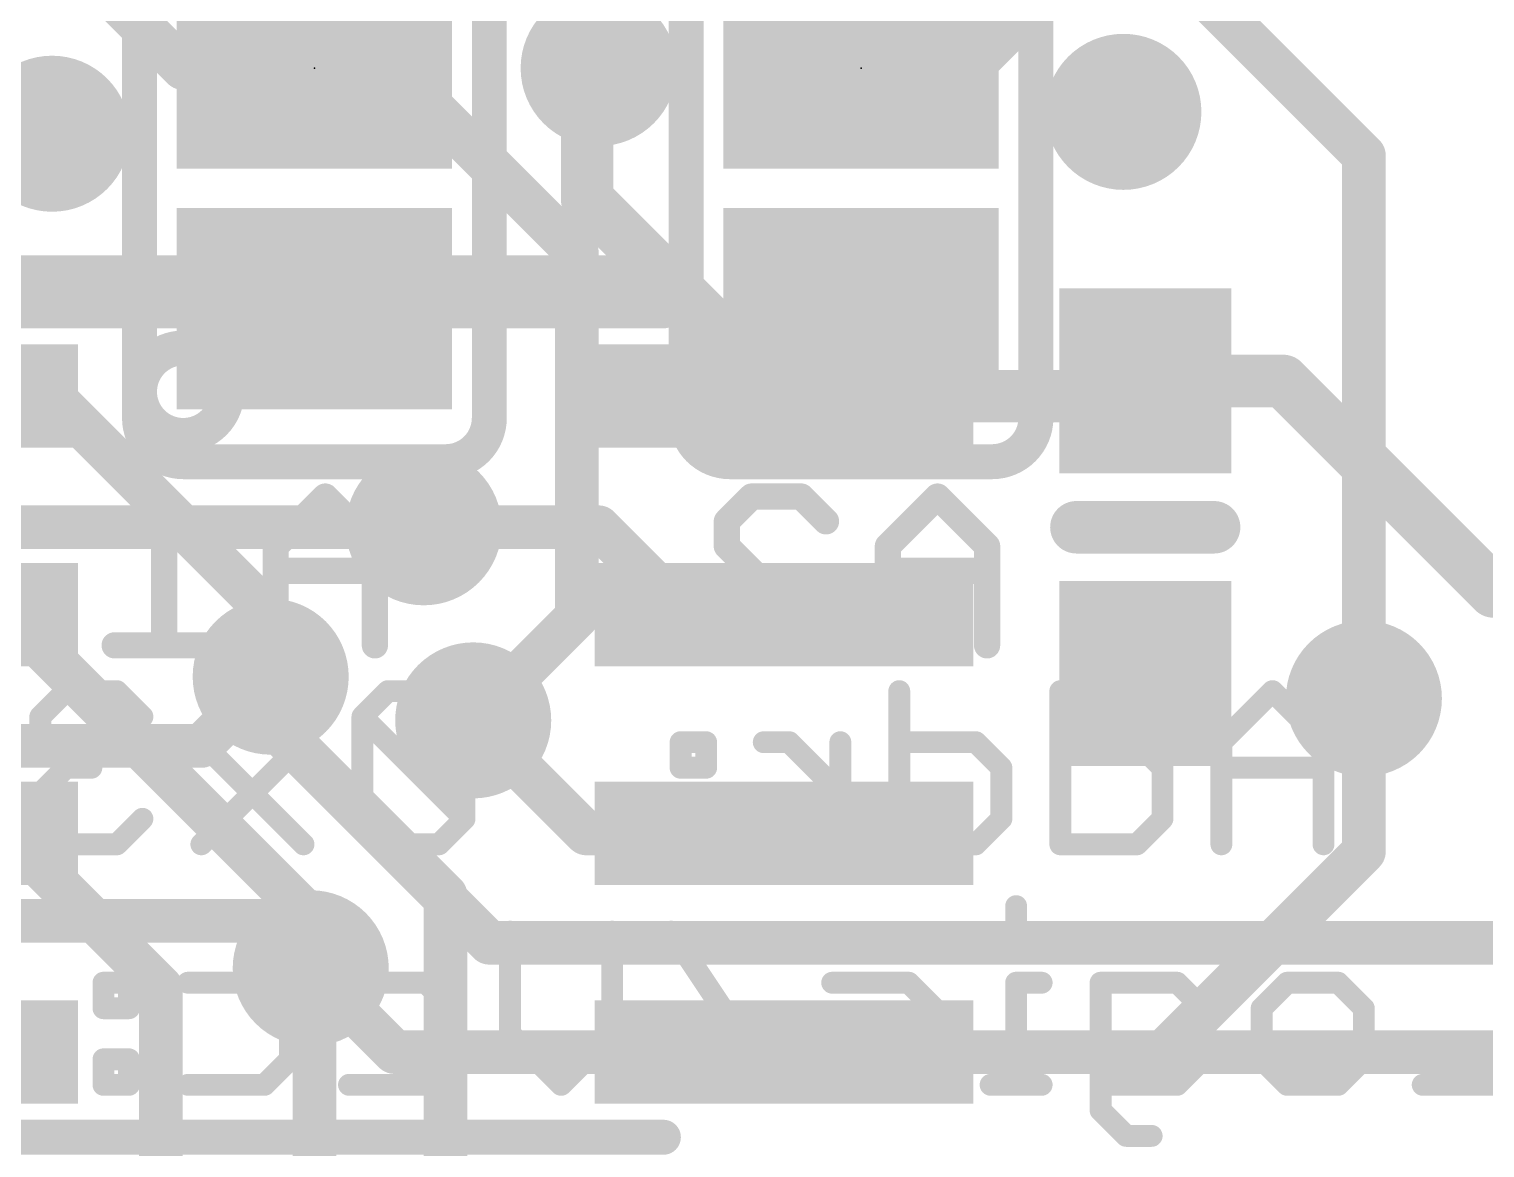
# Model space of a CAD drawing. Extents: x -0.1 to 25.5, y -0.1 to 17.9.
# Drawn here: x 11.04 to 19.5, y 5.16 to 11.66 of the extents above; entities that cross this region are included whole.
import ezdxf

# ---------------------------------------------------------------- set-up
doc = ezdxf.new("R2010")
doc.units = 0
for name, color, linetype in [('1', 12, 'CONTINUOUS'), ('16', 5, 'CONTINUOUS'), ('18', 110, 'CONTINUOUS'), ('21', 40, 'CONTINUOUS'), ('22', 6, 'CONTINUOUS'), ('24', 6, 'CONTINUOUS')]:
    doc.layers.add(name, color=color, linetype=linetype)

# ---------------------------------------------------------------- blocks, each defined once
blk = doc.blocks.new('RECT')
blk.add_solid([(-0.5, -0.5), (0.5, -0.5), (-0.5, 0.5), (0.5, 0.5)])
blk = doc.blocks.new('ROUNDV')
at = {"const_width": 0.5}
blk.add_lwpolyline([(0, -0.25, 1), (0, 0.25, 1), (0, -0.25)], format="xyb", dxfattribs=at)

msp = doc.modelspace()

# ---------------------------------------------------------------- linework, layer by layer
at = {"layer": '1'}
for points, const_width in [([(14.284, 11.363), (14.351, 11.43)], 0.3048), ([(14.284, 11.363), (14.284, 10.668)], 0.3048), ([(15.427, 9.525), (14.284, 10.668)], 0.3048), ([(8.343, 10.19), (14.762, 10.19)], 0.3048), ([(14.762, 10.19), (15.427, 9.525)], 0.3048), ([(17.438, 9.525), (17.526, 9.613)], 0.3048), ([(18.327, 9.613), (17.526, 9.613)], 0.3048), ([(19.55, 8.39), (18.327, 9.613)], 0.3048), ([(11.176, 9.525), (10.227, 9.525)], 0.254), ([(12.446, 8.255), (11.176, 9.525)], 0.254), ([(15.427, 9.525), (17.438, 9.525)], 0.3048), ([(14.351, 8.763), (13.335, 8.763)], 0.254), ([(14.859, 8.255), (14.351, 8.763)], 0.254), ([(20.346, 8.39), (19.55, 8.39)], 0.3048), ([(10.227, 8.255), (10.922, 8.255)], 0.254), ([(12.6786, 6.4984), (10.922, 8.255)], 0.254), ([(12.446, 7.8954), (12.446, 8.255)], 0.254), ([(15.427, 8.255), (14.859, 8.255)], 0.254), ([(12.446, 7.6414), (12.446, 7.8954)], 0.254), ([(18.796, 6.8794), (18.796, 7.7684)], 0.254), ([(13.462, 6.6254), (12.446, 7.6414)], 0.254), ([(14.2788, 6.985), (13.6224, 7.6414)], 0.254), ([(10.9143, 6.985), (11.8072, 6.0922)], 0.254), ([(15.427, 6.985), (14.2788, 6.985)], 0.254), ([(18.796, 6.8794), (17.6316, 5.715)], 0.254), ([(13.462, 6.6254), (13.462, 4.318)], 0.254), ([(12.6786, 6.2016), (12.6786, 6.4984)], 0.254), ([(12.6786, 6.2016), (12.7, 6.1802)], 0.254), ([(12.7, 6.1802), (12.7, 2.54)], 0.254), ([(11.8072, 6.0922), (11.8072, 3.8062)], 0.254), ([(15.427, 5.715), (17.6316, 5.715)], 0.254)]:
    msp.add_lwpolyline(points, dxfattribs=dict(at, const_width=const_width))
for points, const_width in [([(14.3602, 11.363, 1), (14.2078, 11.363)], 0.1524), ([(14.4049, 11.3761, 1), (14.2971, 11.4839)], 0.1524), ([(14.2301, 11.4169, 1), (14.3379, 11.3091)], 0.1524), ([(14.3379, 10.7219, 1), (14.2301, 10.6141)], 0.1524), ([(14.2078, 10.668, 1), (14.3602, 10.668)], 0.1524), ([(14.8159, 10.2439, 1), (14.7081, 10.1361)], 0.1524), ([(14.762, 10.1138, 1), (14.762, 10.2662)], 0.1524), ([(17.526, 9.6892, 1), (17.526, 9.5368)], 0.1524), ([(17.5799, 9.5591, 1), (17.4721, 9.6669)], 0.1524), ([(18.3809, 9.6669, 1), (18.2731, 9.5591)], 0.1524), ([(18.327, 9.5368, 1), (18.327, 9.6892)], 0.1524), ([(11.2209, 9.5699, 1), (11.1311, 9.4801)], 0.127), ([(11.176, 9.4615, 1), (11.176, 9.5885)], 0.127), ([(15.427, 9.6012, 1), (15.427, 9.4488)], 0.1524), ([(15.3731, 9.4711, 1), (15.4809, 9.5789)], 0.1524), ([(15.3731, 9.4711, 1), (15.4809, 9.5789)], 0.1524), ([(17.3841, 9.5789, 1), (17.4919, 9.4711)], 0.1524), ([(17.438, 9.4488, 1), (17.438, 9.6012)], 0.1524), ([(13.335, 8.8265, 1), (13.335, 8.6995)], 0.127), ([(14.3959, 8.8079, 1), (14.3061, 8.7181)], 0.127), ([(14.351, 8.6995, 1), (14.351, 8.8265)], 0.127), ([(19.55, 8.4662, 1), (19.55, 8.3138)], 0.1524), ([(19.4961, 8.3361, 1), (19.6039, 8.4439)], 0.1524), ([(10.922, 8.1915, 1), (10.922, 8.3185)], 0.127), ([(12.5095, 8.255, 1), (12.3825, 8.255)], 0.127), ([(14.859, 8.3185, 1), (14.859, 8.1915)], 0.127), ([(15.427, 8.1915, 1), (15.427, 8.3185)], 0.127), ([(12.4011, 8.2101, 1), (12.4909, 8.2999)], 0.127), ([(14.8141, 8.2101, 1), (14.9039, 8.2999)], 0.127), ([(12.5095, 7.8954, 1), (12.3825, 7.8954)], 0.127), ([(12.3825, 7.8954, 1), (12.5095, 7.8954)], 0.127), ([(18.8595, 7.7684, 1), (18.7325, 7.7684)], 0.127), ([(12.4909, 7.6863, 1), (12.4011, 7.5965)], 0.127), ([(12.3825, 7.6414, 1), (12.5095, 7.6414)], 0.127), ([(13.6673, 7.6863, 1), (13.5775, 7.5965)], 0.127), ([(14.2788, 7.0485, 1), (14.2788, 6.9215)], 0.127), ([(15.427, 6.9215, 1), (15.427, 7.0485)], 0.127), ([(14.2339, 6.9401, 1), (14.3237, 7.0299)], 0.127), ([(18.7325, 6.8794, 1), (18.8595, 6.8794)], 0.127), ([(18.8409, 6.8345, 1), (18.7511, 6.9243)], 0.127), ([(13.5255, 6.6254, 1), (13.3985, 6.6254)], 0.127), ([(13.4171, 6.5805, 1), (13.5069, 6.6703)], 0.127), ([(12.7421, 6.4984, 1), (12.6151, 6.4984)], 0.127), ([(12.6337, 6.4535, 1), (12.7235, 6.5433)], 0.127), ([(12.7235, 6.2465, 1), (12.6337, 6.1567)], 0.127), ([(12.6151, 6.2016, 1), (12.7421, 6.2016)], 0.127), ([(12.7635, 6.1802, 1), (12.6365, 6.1802)], 0.127), ([(12.6551, 6.1353, 1), (12.7449, 6.2251)], 0.127), ([(11.8706, 6.0922, 1), (11.7437, 6.0922)], 0.127), ([(11.7622, 6.0472, 1), (11.8521, 6.1371)], 0.127), ([(15.427, 5.7785, 1), (15.427, 5.6515)], 0.127), ([(17.6316, 5.6515, 1), (17.6316, 5.7785)], 0.127), ([(17.5867, 5.7599, 1), (17.6765, 5.6701)], 0.127)]:
    msp.add_lwpolyline(points, format="xyb", dxfattribs=dict(at, const_width=const_width))
at = {"layer": '16'}
for points, const_width in [([(14.351, 11.43), (14.351, 12.7)], 0.3048), ([(18.796, 10.922), (17.018, 12.7)], 0.254), ([(11.938, 11.43), (11.43, 11.938)], 0.254), ([(16.51, 11.43), (17.018, 11.938)], 0.254), ([(12.7, 11.43), (11.938, 11.43)], 0.254), ([(13.1543, 11.43), (12.7, 11.43)], 0.254), ([(14.224, 10.3603), (13.1543, 11.43)], 0.254), ([(15.875, 11.43), (16.51, 11.43)], 0.254), ([(18.796, 7.7684), (18.796, 10.922)], 0.254), ([(14.224, 10.3603), (14.224, 8.243)], 0.254), ([(13.335, 8.763), (9.017, 8.763)], 0.254), ([(13.6224, 7.6414), (14.224, 8.243)], 0.254), ([(12.0436, 7.493), (12.446, 7.8954)], 0.254), ([(12.446, 7.8954), (12.446, 7.62)], 0.254), ([(13.716, 6.35), (12.446, 7.62)], 0.254), ([(4.445, 7.493), (12.0436, 7.493)], 0.254), ([(12.4032, 6.477), (3.81, 6.477)], 0.254), ([(12.6786, 6.2016), (12.4032, 6.477)], 0.254), ([(19.685, 6.35), (13.716, 6.35)], 0.254), ([(12.6786, 6.2016), (13.1652, 5.715)], 0.254), ([(19.812, 5.715), (13.1652, 5.715)], 0.254)]:
    msp.add_lwpolyline(points, dxfattribs=dict(at, const_width=const_width))
for points, const_width in [([(11.938, 11.4935, 1), (11.938, 11.3665)], 0.127), ([(11.8931, 11.3851, 1), (11.9829, 11.4749)], 0.127), ([(12.7, 11.4935, 1), (12.7, 11.3665)], 0.127), ([(12.7, 11.3665, 1), (12.7, 11.4935)], 0.127), ([(13.1992, 11.4749, 1), (13.1094, 11.3851)], 0.127), ([(13.1543, 11.3665, 1), (13.1543, 11.4935)], 0.127), ([(14.2748, 11.43, 1), (14.4272, 11.43)], 0.1524), ([(15.875, 11.4935, 1), (15.875, 11.3665)], 0.127), ([(16.4651, 11.4749, 1), (16.5549, 11.3851)], 0.127), ([(16.51, 11.3665, 1), (16.51, 11.4935)], 0.127), ([(18.8595, 10.922, 1), (18.7325, 10.922)], 0.127), ([(18.7511, 10.8771, 1), (18.8409, 10.9669)], 0.127), ([(14.2875, 10.3603, 1), (14.1605, 10.3603)], 0.127), ([(14.1791, 10.3154, 1), (14.2689, 10.4052)], 0.127), ([(13.335, 8.6995, 1), (13.335, 8.8265)], 0.127), ([(14.1605, 8.243, 1), (14.2875, 8.243)], 0.127), ([(14.2689, 8.1981, 1), (14.1791, 8.2879)], 0.127), ([(12.5095, 7.8954, 1), (12.3825, 7.8954)], 0.127), ([(12.4909, 7.8505, 1), (12.4011, 7.9403)], 0.127), ([(18.7325, 7.7684, 1), (18.8595, 7.7684)], 0.127), ([(12.4909, 7.6649, 1), (12.4011, 7.5751)], 0.127), ([(13.5775, 7.6863, 1), (13.6673, 7.5965)], 0.127), ([(12.0436, 7.4295, 1), (12.0436, 7.5565)], 0.127), ([(12.3825, 7.62, 1), (12.5095, 7.62)], 0.127), ([(11.9987, 7.5379, 1), (12.0885, 7.4481)], 0.127), ([(12.4481, 6.5219, 1), (12.3583, 6.4321)], 0.127), ([(12.4032, 6.4135, 1), (12.4032, 6.5405)], 0.127), ([(13.716, 6.4135, 1), (13.716, 6.2865)], 0.127), ([(13.6711, 6.3051, 1), (13.7609, 6.3949)], 0.127), ([(12.7235, 6.2465, 1), (12.6337, 6.1567)], 0.127), ([(12.6337, 6.1567, 1), (12.7235, 6.2465)], 0.127), ([(13.1652, 5.7785, 1), (13.1652, 5.6515)], 0.127), ([(13.1203, 5.6701, 1), (13.2101, 5.7599)], 0.127)]:
    msp.add_lwpolyline(points, format="xyb", dxfattribs=dict(at, const_width=const_width))
at = {"layer": '21'}
for points, const_width in [([(10.927, 10.02), (14.727, 10.02)], 0.2032), ([(17.926, 8.763), (17.126, 8.763)], 0.3048), ([(14.727, 5.22), (10.927, 5.22)], 0.2032)]:
    msp.add_lwpolyline(points, dxfattribs=dict(at, const_width=const_width))
for points, const_width in [([(14.727, 9.9692, 1), (14.727, 10.0708)], 0.1016), ([(11.938, 9.2964, 1), (11.938, 9.8044, 1), (11.938, 9.2964)], 0.2032), ([(17.126, 8.8392, 1), (17.126, 8.6868)], 0.1524), ([(17.926, 8.6868, 1), (17.926, 8.8392)], 0.1524), ([(14.727, 5.1692, 1), (14.727, 5.2708)], 0.1016)]:
    msp.add_lwpolyline(points, format="xyb", dxfattribs=dict(at, const_width=const_width))
at = {"layer": '22'}
for points, const_width in [([(11.684, 13.462), (11.684, 9.398)], 0.2032), ([(13.716, 9.398), (13.716, 13.462)], 0.2032), ([(14.859, 13.462), (14.859, 9.398)], 0.2032), ([(16.891, 9.398), (16.891, 13.462)], 0.2032), ([(11.938, 9.144), (13.462, 9.144)], 0.2032), ([(15.113, 9.144), (16.637, 9.144)], 0.2032), ([(12.1158, 8.6534), (11.8277, 8.9415)], 0.1524), ([(11.8277, 8.9415), (11.8277, 8.0772)], 0.1524), ([(12.7632, 8.9415), (12.4751, 8.6534)], 0.1524), ([(13.0513, 8.6534), (12.7632, 8.9415)], 0.1524), ([(15.0956, 8.7975), (15.2396, 8.9415)], 0.1524), ([(15.2396, 8.9415), (15.5277, 8.9415)], 0.1524), ([(15.5277, 8.9415), (15.6718, 8.7975)], 0.1524), ([(16.3192, 8.9415), (16.0311, 8.6534)], 0.1524), ([(16.6073, 8.6534), (16.3192, 8.9415)], 0.1524), ([(15.0956, 8.6534), (15.0956, 8.7975)], 0.1524), ([(12.4751, 8.6534), (12.4751, 8.0772)], 0.1524), ([(13.0513, 8.0772), (13.0513, 8.6534)], 0.1524), ([(15.6718, 8.0772), (15.0956, 8.6534)], 0.1524), ([(16.0311, 8.6534), (16.0311, 8.0772)], 0.1524), ([(16.6073, 8.0772), (16.6073, 8.6534)], 0.1524), ([(13.0513, 8.5094), (12.4751, 8.5094)], 0.1524), ([(16.6073, 8.5094), (16.0311, 8.5094)], 0.1524), ([(12.1158, 8.0772), (11.5396, 8.0772)], 0.1524), ([(15.0956, 8.0772), (15.6718, 8.0772)], 0.1524), ([(11.2561, 7.8113), (11.1078, 7.663)], 0.127), ([(11.5527, 7.8113), (11.2561, 7.8113)], 0.127), ([(11.701, 7.663), (11.5527, 7.8113)], 0.127), ([(13.1272, 7.8113), (12.9789, 7.663)], 0.127), ([(13.4237, 7.8113), (13.1272, 7.8113)], 0.127), ([(13.572, 7.663), (13.4237, 7.8113)], 0.127), ([(16.0973, 7.8113), (16.0973, 6.9215)], 0.127), ([(17.0328, 7.8113), (17.0328, 6.9215)], 0.127), ([(18.2649, 7.8113), (17.9683, 7.5147)], 0.127), ([(18.5615, 7.5147), (18.2649, 7.8113)], 0.127), ([(11.1078, 7.663), (11.1078, 7.5147)], 0.127), ([(12.9789, 7.663), (12.9789, 7.0698)], 0.127), ([(13.572, 7.0698), (12.9789, 7.663)], 0.127), ([(13.572, 7.0698), (13.572, 7.663)], 0.127), ([(11.1078, 7.5147), (11.2561, 7.3664)], 0.127), ([(12.6365, 7.5147), (12.0433, 6.9215)], 0.127), ([(12.6365, 6.9215), (12.0433, 7.5147)], 0.127), ([(14.9753, 7.5147), (14.827, 7.5147)], 0.127), ([(14.827, 7.5147), (14.827, 7.3664)], 0.127), ([(14.9753, 7.3664), (14.9753, 7.5147)], 0.127), ([(15.4583, 7.5147), (15.31, 7.5147)], 0.127), ([(15.7549, 7.2181), (15.4583, 7.5147)], 0.127), ([(15.7549, 6.9215), (15.7549, 7.5147)], 0.127), ([(16.5421, 7.5147), (16.0973, 7.5147)], 0.127), ([(16.6904, 7.3664), (16.5421, 7.5147)], 0.127), ([(17.4777, 7.5147), (17.0328, 7.5147)], 0.127), ([(17.6259, 7.3664), (17.4777, 7.5147)], 0.127), ([(17.9683, 7.5147), (17.9683, 6.9215)], 0.127), ([(18.5615, 6.9215), (18.5615, 7.5147)], 0.127), ([(11.2561, 7.3664), (11.1078, 7.2181)], 0.127), ([(11.2561, 7.3664), (11.4044, 7.3664)], 0.127), ([(14.827, 7.3664), (14.9753, 7.3664)], 0.127), ([(16.6904, 7.0698), (16.6904, 7.3664)], 0.127), ([(17.6259, 7.0698), (17.6259, 7.3664)], 0.127), ([(18.5615, 7.3664), (17.9683, 7.3664)], 0.127), ([(11.1078, 7.2181), (11.1078, 7.0698)], 0.127), ([(11.1078, 7.0698), (11.2561, 6.9215)], 0.127), ([(11.5527, 6.9215), (11.701, 7.0698)], 0.127), ([(12.9789, 7.0698), (13.1272, 6.9215)], 0.127), ([(13.4237, 6.9215), (13.572, 7.0698)], 0.127), ([(14.9753, 7.0698), (14.827, 7.0698)], 0.127), ([(14.827, 7.0698), (14.827, 6.9215)], 0.127), ([(14.9753, 6.9215), (14.9753, 7.0698)], 0.127), ([(16.5421, 6.9215), (16.6904, 7.0698)], 0.127), ([(17.4777, 6.9215), (17.6259, 7.0698)], 0.127), ([(11.2561, 6.9215), (11.5527, 6.9215)], 0.127), ([(13.1272, 6.9215), (13.4237, 6.9215)], 0.127), ([(14.827, 6.9215), (14.9753, 6.9215)], 0.127), ([(16.0973, 6.9215), (16.5421, 6.9215)], 0.127), ([(17.0328, 6.9215), (17.4777, 6.9215)], 0.127), ([(16.776, 6.5626), (16.776, 6.4143)], 0.127), ([(13.8364, 5.8211), (13.8364, 6.4143)], 0.127), ([(14.4296, 6.4143), (14.4296, 5.8211)], 0.127), ([(15.3651, 5.5245), (14.7719, 6.4143)], 0.127), ([(11.623, 6.1177), (11.4747, 6.1177)], 0.127), ([(11.4747, 6.1177), (11.4747, 5.9694)], 0.127), ([(11.623, 5.9694), (11.623, 6.1177)], 0.127), ([(11.9654, 6.1177), (12.4103, 6.1177)], 0.127), ([(12.4103, 6.1177), (12.5585, 5.9694)], 0.127), ([(12.9009, 6.1177), (13.3458, 6.1177)], 0.127), ([(13.3458, 6.1177), (13.4941, 5.9694)], 0.127), ([(15.7075, 6.1177), (16.1523, 6.1177)], 0.127), ([(16.1523, 6.1177), (16.3006, 5.9694)], 0.127), ([(16.9243, 6.1177), (16.776, 6.1177)], 0.127), ([(16.776, 6.1177), (16.776, 5.5245)], 0.127), ([(17.2666, 5.3762), (17.2666, 6.1177)], 0.127), ([(17.2666, 6.1177), (17.7115, 6.1177)], 0.127), ([(17.7115, 6.1177), (17.8598, 5.9694)], 0.127), ([(18.2022, 5.9694), (18.3505, 6.1177)], 0.127), ([(18.3505, 6.1177), (18.647, 6.1177)], 0.127), ([(18.647, 6.1177), (18.7953, 5.9694)], 0.127), ([(11.4747, 5.9694), (11.623, 5.9694)], 0.127), ([(12.5585, 5.9694), (12.5585, 5.6728)], 0.127), ([(13.4941, 5.9694), (13.4941, 5.6728)], 0.127), ([(16.3006, 5.9694), (16.3006, 5.6728)], 0.127), ([(17.8598, 5.9694), (17.8598, 5.6728)], 0.127), ([(18.2022, 5.6728), (18.2022, 5.9694)], 0.127), ([(18.7953, 5.9694), (18.7953, 5.6728)], 0.127), ([(14.133, 5.5245), (13.8364, 5.8211)], 0.127), ([(14.4296, 5.8211), (14.133, 5.5245)], 0.127), ([(11.623, 5.6728), (11.4747, 5.6728)], 0.127), ([(11.4747, 5.6728), (11.4747, 5.5245)], 0.127), ([(11.623, 5.5245), (11.623, 5.6728)], 0.127), ([(12.5585, 5.6728), (12.4103, 5.5245)], 0.127), ([(13.4941, 5.6728), (13.3458, 5.5245)], 0.127), ([(16.3006, 5.6728), (16.1523, 5.5245)], 0.127), ([(17.8598, 5.6728), (17.7115, 5.5245)], 0.127), ([(18.3505, 5.5245), (18.2022, 5.6728)], 0.127), ([(18.7953, 5.6728), (18.647, 5.5245)], 0.127), ([(11.4747, 5.5245), (11.623, 5.5245)], 0.127), ([(12.4103, 5.5245), (11.9654, 5.5245)], 0.127), ([(13.3458, 5.5245), (12.9009, 5.5245)], 0.127), ([(16.1523, 5.5245), (15.7075, 5.5245)], 0.127), ([(16.9243, 5.5245), (16.6277, 5.5245)], 0.127), ([(17.7115, 5.5245), (17.2666, 5.5245)], 0.127), ([(18.647, 5.5245), (18.3505, 5.5245)], 0.127), ([(19.7309, 5.5245), (19.1377, 5.5245)], 0.127), ([(17.4149, 5.2279), (17.2666, 5.3762)], 0.127), ([(17.5632, 5.2279), (17.4149, 5.2279)], 0.127)]:
    msp.add_lwpolyline(points, dxfattribs=dict(at, const_width=const_width))
for points, const_width in [([(11.684, 9.398, 0.4142), (11.938, 9.144)], 0.2032), ([(11.7348, 9.398, 1), (11.6332, 9.398)], 0.1016), ([(13.462, 9.144, 0.4142), (13.716, 9.398)], 0.2032), ([(13.7668, 9.398, 1), (13.6652, 9.398)], 0.1016), ([(14.859, 9.398, 0.4142), (15.113, 9.144)], 0.2032), ([(14.9098, 9.398, 1), (14.8082, 9.398)], 0.1016), ([(16.637, 9.144, 0.4142), (16.891, 9.398)], 0.2032), ([(16.9418, 9.398, 1), (16.8402, 9.398)], 0.1016), ([(11.6332, 9.398, 1), (11.7348, 9.398)], 0.1016), ([(13.6652, 9.398, 1), (13.7668, 9.398)], 0.1016), ([(14.8082, 9.398, 1), (14.9098, 9.398)], 0.1016), ([(16.8402, 9.398, 1), (16.9418, 9.398)], 0.1016), ([(11.938, 9.1948, 1), (11.938, 9.0932)], 0.1016), ([(11.938, 9.0932, 1), (11.938, 9.1948)], 0.1016), ([(13.462, 9.1948, 1), (13.462, 9.0932)], 0.1016), ([(13.462, 9.0932, 1), (13.462, 9.1948)], 0.1016), ([(15.113, 9.1948, 1), (15.113, 9.0932)], 0.1016), ([(15.113, 9.0932, 1), (15.113, 9.1948)], 0.1016), ([(16.637, 9.1948, 1), (16.637, 9.0932)], 0.1016), ([(16.637, 9.0932, 1), (16.637, 9.1948)], 0.1016), ([(11.8546, 8.9685, 1), (11.8007, 8.9146)], 0.0762), ([(11.8658, 8.9415, 1), (11.7896, 8.9415)], 0.0762), ([(12.7901, 8.9685, 1), (12.7363, 8.9146)], 0.0762), ([(12.7901, 8.9146, 1), (12.7363, 8.9685)], 0.0762), ([(15.2396, 8.9796, 1), (15.2396, 8.9034)], 0.0762), ([(15.2666, 8.9146, 1), (15.2127, 8.9685)], 0.0762), ([(15.5547, 8.9685, 1), (15.5008, 8.9146)], 0.0762), ([(15.5277, 8.9034, 1), (15.5277, 8.9796)], 0.0762), ([(16.3461, 8.9685, 1), (16.2923, 8.9146)], 0.0762), ([(16.3461, 8.9146, 1), (16.2923, 8.9685)], 0.0762), ([(15.0686, 8.8244, 1), (15.1225, 8.7705)], 0.0762), ([(15.1337, 8.7975, 1), (15.0575, 8.7975)], 0.0762), ([(15.6449, 8.7705, 1), (15.6987, 8.8244)], 0.0762), ([(12.0889, 8.6265, 1), (12.1427, 8.6804)], 0.0762), ([(12.5132, 8.6534, 1), (12.437, 8.6534)], 0.0762), ([(12.4482, 8.6804, 1), (12.502, 8.6265)], 0.0762), ([(13.0894, 8.6534, 1), (13.0132, 8.6534)], 0.0762), ([(13.0244, 8.6265, 1), (13.0783, 8.6804)], 0.0762), ([(15.1225, 8.6804, 1), (15.0686, 8.6265)], 0.0762), ([(16.0692, 8.6534, 1), (15.993, 8.6534)], 0.0762), ([(16.0042, 8.6804, 1), (16.058, 8.6265)], 0.0762), ([(16.6454, 8.6534, 1), (16.5692, 8.6534)], 0.0762), ([(16.5804, 8.6265, 1), (16.6343, 8.6804)], 0.0762), ([(15.0575, 8.6534, 1), (15.1337, 8.6534)], 0.0762), ([(12.4751, 8.5475, 1), (12.4751, 8.4713)], 0.0762), ([(13.0513, 8.4713, 1), (13.0513, 8.5475)], 0.0762), ([(16.0311, 8.5475, 1), (16.0311, 8.4713)], 0.0762), ([(16.6073, 8.4713, 1), (16.6073, 8.5475)], 0.0762), ([(11.5396, 8.1153, 1), (11.5396, 8.0391)], 0.0762), ([(12.1158, 8.0391, 1), (12.1158, 8.1153)], 0.0762), ([(15.0956, 8.1153, 1), (15.0956, 8.0391)], 0.0762), ([(15.6449, 8.0503, 1), (15.6987, 8.1041)], 0.0762), ([(15.6718, 8.0391, 1), (15.6718, 8.1153)], 0.0762), ([(11.7896, 8.0772, 1), (11.8658, 8.0772)], 0.0762), ([(12.437, 8.0772, 1), (12.5132, 8.0772)], 0.0762), ([(13.0132, 8.0772, 1), (13.0894, 8.0772)], 0.0762), ([(15.993, 8.0772, 1), (16.0692, 8.0772)], 0.0762), ([(16.5692, 8.0772, 1), (16.6454, 8.0772)], 0.0762), ([(11.2561, 7.843, 1), (11.2561, 7.7795)], 0.0635), ([(11.2786, 7.7888, 1), (11.2337, 7.8337)], 0.0635), ([(11.5752, 7.8337, 1), (11.5302, 7.7888)], 0.0635), ([(11.5527, 7.7795, 1), (11.5527, 7.843)], 0.0635), ([(13.1272, 7.843, 1), (13.1272, 7.7795)], 0.0635), ([(13.1496, 7.7888, 1), (13.1047, 7.8337)], 0.0635), ([(13.4462, 7.8337, 1), (13.4013, 7.7888)], 0.0635), ([(13.4237, 7.7795, 1), (13.4237, 7.843)], 0.0635), ([(16.129, 7.8113, 1), (16.0655, 7.8113)], 0.0635), ([(17.0645, 7.8113, 1), (17.001, 7.8113)], 0.0635), ([(18.2873, 7.8337, 1), (18.2424, 7.7888)], 0.0635), ([(18.2873, 7.7888, 1), (18.2424, 7.8337)], 0.0635), ([(11.1396, 7.663, 1), (11.0761, 7.663)], 0.0635), ([(11.0854, 7.6854, 1), (11.1303, 7.6405)], 0.0635), ([(11.6785, 7.6405, 1), (11.7234, 7.6854)], 0.0635), ([(13.0106, 7.663, 1), (12.9471, 7.663)], 0.0635), ([(13.0013, 7.6854, 1), (12.9564, 7.6405)], 0.0635), ([(12.9564, 7.6854, 1), (13.0013, 7.6405)], 0.0635), ([(13.6038, 7.663, 1), (13.5403, 7.663)], 0.0635), ([(13.5496, 7.6405, 1), (13.5945, 7.6854)], 0.0635), ([(11.0761, 7.5147, 1), (11.1396, 7.5147)], 0.0635), ([(11.1303, 7.5371, 1), (11.0854, 7.4922)], 0.0635), ([(12.0658, 7.5371, 1), (12.0209, 7.4922)], 0.0635), ([(12.659, 7.4922, 1), (12.6141, 7.5371)], 0.0635), ([(14.8588, 7.5147, 1), (14.7953, 7.5147)], 0.0635), ([(14.827, 7.5464, 1), (14.827, 7.4829)], 0.0635), ([(15.0071, 7.5147, 1), (14.9436, 7.5147)], 0.0635), ([(14.9753, 7.4829, 1), (14.9753, 7.5464)], 0.0635), ([(15.31, 7.5464, 1), (15.31, 7.4829)], 0.0635), ([(15.4808, 7.5371, 1), (15.4359, 7.4922)], 0.0635), ([(15.4583, 7.4829, 1), (15.4583, 7.5464)], 0.0635), ([(15.7867, 7.5147, 1), (15.7232, 7.5147)], 0.0635), ([(16.0973, 7.5464, 1), (16.0973, 7.4829)], 0.0635), ([(16.5646, 7.5371, 1), (16.5197, 7.4922)], 0.0635), ([(16.5421, 7.4829, 1), (16.5421, 7.5464)], 0.0635), ([(17.0328, 7.5464, 1), (17.0328, 7.4829)], 0.0635), ([(17.5001, 7.5371, 1), (17.4552, 7.4922)], 0.0635), ([(17.4777, 7.4829, 1), (17.4777, 7.5464)], 0.0635), ([(18, 7.5147, 1), (17.9365, 7.5147)], 0.0635), ([(17.9458, 7.5371, 1), (17.9907, 7.4922)], 0.0635), ([(18.5932, 7.5147, 1), (18.5297, 7.5147)], 0.0635), ([(18.539, 7.4922, 1), (18.5839, 7.5371)], 0.0635), ([(11.2561, 7.3981, 1), (11.2561, 7.3346)], 0.0635), ([(11.2786, 7.3439, 1), (11.2337, 7.3888)], 0.0635), ([(11.2337, 7.3439, 1), (11.2786, 7.3888)], 0.0635), ([(11.4044, 7.3346, 1), (11.4044, 7.3981)], 0.0635), ([(14.827, 7.3981, 1), (14.827, 7.3346)], 0.0635), ([(14.7953, 7.3664, 1), (14.8588, 7.3664)], 0.0635), ([(14.9436, 7.3664, 1), (15.0071, 7.3664)], 0.0635), ([(14.9753, 7.3346, 1), (14.9753, 7.3981)], 0.0635), ([(16.7222, 7.3664, 1), (16.6587, 7.3664)], 0.0635), ([(16.668, 7.3439, 1), (16.7129, 7.3888)], 0.0635), ([(17.6577, 7.3664, 1), (17.5942, 7.3664)], 0.0635), ([(17.6035, 7.3439, 1), (17.6484, 7.3888)], 0.0635), ([(17.9683, 7.3981, 1), (17.9683, 7.3346)], 0.0635), ([(18.5615, 7.3346, 1), (18.5615, 7.3981)], 0.0635), ([(11.1396, 7.2181, 1), (11.0761, 7.2181)], 0.0635), ([(11.0854, 7.2405, 1), (11.1303, 7.1956)], 0.0635), ([(15.7325, 7.1956, 1), (15.7774, 7.2405)], 0.0635), ([(11.1303, 7.0922, 1), (11.0854, 7.0473)], 0.0635), ([(11.7234, 7.0473, 1), (11.6785, 7.0922)], 0.0635), ([(13.0013, 7.0922, 1), (12.9564, 7.0473)], 0.0635), ([(13.5945, 7.0473, 1), (13.5496, 7.0922)], 0.0635), ([(13.5496, 7.0473, 1), (13.5945, 7.0922)], 0.0635), ([(14.8588, 7.0698, 1), (14.7953, 7.0698)], 0.0635), ([(14.827, 7.1015, 1), (14.827, 7.038)], 0.0635), ([(15.0071, 7.0698, 1), (14.9436, 7.0698)], 0.0635), ([(14.9753, 7.038, 1), (14.9753, 7.1015)], 0.0635), ([(16.7129, 7.0473, 1), (16.668, 7.0922)], 0.0635), ([(17.6484, 7.0473, 1), (17.6035, 7.0922)], 0.0635), ([(11.0761, 7.0698, 1), (11.1396, 7.0698)], 0.0635), ([(12.9471, 7.0698, 1), (13.0106, 7.0698)], 0.0635), ([(13.5403, 7.0698, 1), (13.6038, 7.0698)], 0.0635), ([(16.6587, 7.0698, 1), (16.7222, 7.0698)], 0.0635), ([(17.5942, 7.0698, 1), (17.6577, 7.0698)], 0.0635), ([(11.2561, 6.9532, 1), (11.2561, 6.8898)], 0.0635), ([(11.2337, 6.899, 1), (11.2786, 6.944)], 0.0635), ([(11.5302, 6.944, 1), (11.5752, 6.899)], 0.0635), ([(11.5527, 6.8898, 1), (11.5527, 6.9532)], 0.0635), ([(12.0209, 6.944, 1), (12.0658, 6.899)], 0.0635), ([(12.6141, 6.899, 1), (12.659, 6.944)], 0.0635), ([(13.1272, 6.9532, 1), (13.1272, 6.8898)], 0.0635), ([(13.1047, 6.899, 1), (13.1496, 6.944)], 0.0635), ([(13.4013, 6.944, 1), (13.4462, 6.899)], 0.0635), ([(13.4237, 6.8898, 1), (13.4237, 6.9532)], 0.0635), ([(14.7953, 6.9215, 1), (14.8588, 6.9215)], 0.0635), ([(14.827, 6.9532, 1), (14.827, 6.8898)], 0.0635), ([(14.9436, 6.9215, 1), (15.0071, 6.9215)], 0.0635), ([(14.9753, 6.8898, 1), (14.9753, 6.9532)], 0.0635), ([(15.7232, 6.9215, 1), (15.7867, 6.9215)], 0.0635), ([(16.0655, 6.9215, 1), (16.129, 6.9215)], 0.0635), ([(16.0973, 6.9532, 1), (16.0973, 6.8898)], 0.0635), ([(16.5197, 6.944, 1), (16.5646, 6.899)], 0.0635), ([(16.5421, 6.8898, 1), (16.5421, 6.9532)], 0.0635), ([(17.001, 6.9215, 1), (17.0645, 6.9215)], 0.0635), ([(17.0328, 6.9532, 1), (17.0328, 6.8898)], 0.0635), ([(17.4552, 6.944, 1), (17.5001, 6.899)], 0.0635), ([(17.4777, 6.8898, 1), (17.4777, 6.9532)], 0.0635), ([(17.9365, 6.9215, 1), (18, 6.9215)], 0.0635), ([(18.5297, 6.9215, 1), (18.5932, 6.9215)], 0.0635), ([(16.8078, 6.5626, 1), (16.7443, 6.5626)], 0.0635), ([(13.8682, 6.4143, 1), (13.8047, 6.4143)], 0.0635), ([(14.4613, 6.4143, 1), (14.3978, 6.4143)], 0.0635), ([(14.7983, 6.4319, 1), (14.7455, 6.3966)], 0.0635), ([(16.7443, 6.4143, 1), (16.8078, 6.4143)], 0.0635), ([(11.5065, 6.1177, 1), (11.443, 6.1177)], 0.0635), ([(11.4747, 6.1494, 1), (11.4747, 6.0859)], 0.0635), ([(11.6548, 6.1177, 1), (11.5913, 6.1177)], 0.0635), ([(11.623, 6.0859, 1), (11.623, 6.1494)], 0.0635), ([(11.9654, 6.1494, 1), (11.9654, 6.0859)], 0.0635), ([(12.4327, 6.1401, 1), (12.3878, 6.0952)], 0.0635), ([(12.4103, 6.0859, 1), (12.4103, 6.1494)], 0.0635), ([(12.9009, 6.1494, 1), (12.9009, 6.0859)], 0.0635), ([(13.3682, 6.1401, 1), (13.3233, 6.0952)], 0.0635), ([(13.3458, 6.0859, 1), (13.3458, 6.1494)], 0.0635), ([(15.7075, 6.1494, 1), (15.7075, 6.0859)], 0.0635), ([(16.1748, 6.1401, 1), (16.1299, 6.0952)], 0.0635), ([(16.1523, 6.0859, 1), (16.1523, 6.1494)], 0.0635), ([(16.8078, 6.1177, 1), (16.7443, 6.1177)], 0.0635), ([(16.776, 6.1494, 1), (16.776, 6.0859)], 0.0635), ([(16.9243, 6.0859, 1), (16.9243, 6.1494)], 0.0635), ([(17.2984, 6.1177, 1), (17.2349, 6.1177)], 0.0635), ([(17.2666, 6.1494, 1), (17.2666, 6.0859)], 0.0635), ([(17.734, 6.1401, 1), (17.6891, 6.0952)], 0.0635), ([(17.7115, 6.0859, 1), (17.7115, 6.1494)], 0.0635), ([(18.3505, 6.1494, 1), (18.3505, 6.0859)], 0.0635), ([(18.3729, 6.0952, 1), (18.328, 6.1401)], 0.0635), ([(18.6695, 6.1401, 1), (18.6246, 6.0952)], 0.0635), ([(18.647, 6.0859, 1), (18.647, 6.1494)], 0.0635), ([(11.4747, 6.0011, 1), (11.4747, 5.9376)], 0.0635), ([(11.623, 5.9376, 1), (11.623, 6.0011)], 0.0635), ([(12.5903, 5.9694, 1), (12.5268, 5.9694)], 0.0635), ([(12.5361, 5.9469, 1), (12.581, 5.9918)], 0.0635), ([(13.5258, 5.9694, 1), (13.4623, 5.9694)], 0.0635), ([(13.4716, 5.9469, 1), (13.5165, 5.9918)], 0.0635), ([(16.3324, 5.9694, 1), (16.2689, 5.9694)], 0.0635), ([(16.2782, 5.9469, 1), (16.3231, 5.9918)], 0.0635), ([(17.8916, 5.9694, 1), (17.8281, 5.9694)], 0.0635), ([(17.8374, 5.9469, 1), (17.8823, 5.9918)], 0.0635), ([(18.2339, 5.9694, 1), (18.1704, 5.9694)], 0.0635), ([(18.1797, 5.9918, 1), (18.2246, 5.9469)], 0.0635), ([(18.8271, 5.9694, 1), (18.7636, 5.9694)], 0.0635), ([(18.7729, 5.9469, 1), (18.8178, 5.9918)], 0.0635), ([(11.443, 5.9694, 1), (11.5065, 5.9694)], 0.0635), ([(11.5913, 5.9694, 1), (11.6548, 5.9694)], 0.0635), ([(13.8047, 5.8211, 1), (13.8682, 5.8211)], 0.0635), ([(13.8589, 5.8435, 1), (13.814, 5.7986)], 0.0635), ([(14.3978, 5.8211, 1), (14.4613, 5.8211)], 0.0635), ([(14.452, 5.7986, 1), (14.4071, 5.8435)], 0.0635), ([(11.4747, 5.7045, 1), (11.4747, 5.641)], 0.0635), ([(11.5065, 5.6728, 1), (11.443, 5.6728)], 0.0635), ([(11.6548, 5.6728, 1), (11.5913, 5.6728)], 0.0635), ([(11.623, 5.641, 1), (11.623, 5.7045)], 0.0635), ([(12.5268, 5.6728, 1), (12.5903, 5.6728)], 0.0635), ([(12.581, 5.6503, 1), (12.5361, 5.6952)], 0.0635), ([(13.4623, 5.6728, 1), (13.5258, 5.6728)], 0.0635), ([(13.5165, 5.6503, 1), (13.4716, 5.6952)], 0.0635), ([(16.2689, 5.6728, 1), (16.3324, 5.6728)], 0.0635), ([(16.3231, 5.6503, 1), (16.2782, 5.6952)], 0.0635), ([(17.8281, 5.6728, 1), (17.8916, 5.6728)], 0.0635), ([(17.8823, 5.6503, 1), (17.8374, 5.6952)], 0.0635), ([(18.2246, 5.6952, 1), (18.1797, 5.6503)], 0.0635), ([(18.1704, 5.6728, 1), (18.2339, 5.6728)], 0.0635), ([(18.7636, 5.6728, 1), (18.8271, 5.6728)], 0.0635), ([(18.8178, 5.6503, 1), (18.7729, 5.6952)], 0.0635), ([(11.4747, 5.5563, 1), (11.4747, 5.4928)], 0.0635), ([(11.623, 5.4928, 1), (11.623, 5.5563)], 0.0635), ([(11.9654, 5.5563, 1), (11.9654, 5.4928)], 0.0635), ([(12.4103, 5.4928, 1), (12.4103, 5.5563)], 0.0635), ([(12.9009, 5.5563, 1), (12.9009, 5.4928)], 0.0635), ([(13.3458, 5.4928, 1), (13.3458, 5.5563)], 0.0635), ([(15.7075, 5.5563, 1), (15.7075, 5.4928)], 0.0635), ([(16.1523, 5.4928, 1), (16.1523, 5.5563)], 0.0635), ([(16.6277, 5.5563, 1), (16.6277, 5.4928)], 0.0635), ([(16.9243, 5.4928, 1), (16.9243, 5.5563)], 0.0635), ([(17.2666, 5.5563, 1), (17.2666, 5.4928)], 0.0635), ([(17.7115, 5.4928, 1), (17.7115, 5.5563)], 0.0635), ([(18.3505, 5.5563, 1), (18.3505, 5.4928)], 0.0635), ([(18.647, 5.4928, 1), (18.647, 5.5563)], 0.0635), ([(19.1377, 5.5563, 1), (19.1377, 5.4928)], 0.0635), ([(11.443, 5.5245, 1), (11.5065, 5.5245)], 0.0635), ([(11.5913, 5.5245, 1), (11.6548, 5.5245)], 0.0635), ([(12.3878, 5.547, 1), (12.4327, 5.502)], 0.0635), ([(13.3233, 5.547, 1), (13.3682, 5.502)], 0.0635), ([(14.1105, 5.547, 1), (14.1555, 5.502)], 0.0635), ([(14.1105, 5.502, 1), (14.1555, 5.547)], 0.0635), ([(15.3387, 5.5069, 1), (15.3915, 5.5421)], 0.0635), ([(16.1299, 5.547, 1), (16.1748, 5.502)], 0.0635), ([(16.7443, 5.5245, 1), (16.8078, 5.5245)], 0.0635), ([(17.6891, 5.547, 1), (17.734, 5.502)], 0.0635), ([(18.328, 5.502, 1), (18.3729, 5.547)], 0.0635), ([(18.6246, 5.547, 1), (18.6695, 5.502)], 0.0635), ([(17.2891, 5.3987, 1), (17.2442, 5.3538)], 0.0635), ([(17.2349, 5.3762, 1), (17.2984, 5.3762)], 0.0635), ([(17.4149, 5.2597, 1), (17.4149, 5.1962)], 0.0635), ([(17.3925, 5.2055, 1), (17.4374, 5.2504)], 0.0635), ([(17.5632, 5.1962, 1), (17.5632, 5.2597)], 0.0635)]:
    msp.add_lwpolyline(points, format="xyb", dxfattribs=dict(at, const_width=const_width))
at = {"layer": '24'}
for p in [(12.7, 11.43), (15.875, 11.43)]:
    msp.add_point(p, dxfattribs=at)

# ---------------------------------------------------------------- block references
at = {"layer": '1', "xscale": 1.075, "rotation": 270}
for p in [(17.526, 9.613), (17.526, 7.913)]:
    msp.add_blockref('RECT', p, dxfattribs=at)
at = {"layer": '1', "xscale": 0.6, "yscale": 2.2, "rotation": 270}
for p in [(10.227, 9.525), (15.427, 9.525), (10.227, 8.255), (15.427, 8.255), (10.227, 6.985), (15.427, 6.985), (10.227, 5.715), (15.427, 5.715)]:
    msp.add_blockref('RECT', p, dxfattribs=at)
at = {"layer": '16', "xscale": 1.1684, "yscale": 1.6002, "rotation": 90}
for p in [(12.7, 11.43), (15.875, 11.43), (12.7, 10.033), (15.875, 10.033)]:
    msp.add_blockref('RECT', p, dxfattribs=at)
at = {"layer": '18', "xscale": 0.9064, "yscale": 0.9064}
for p in [(14.351, 11.43), (14.351, 11.43), (17.399, 11.176), (17.399, 11.176), (11.176, 11.049), (11.176, 11.049), (13.335, 8.763), (13.335, 8.763), (12.446, 7.8954), (12.446, 7.8954), (18.796, 7.7684), (18.796, 7.7684), (13.6224, 7.6414), (13.6224, 7.6414), (12.6786, 6.2016), (12.6786, 6.2016)]:
    msp.add_blockref('ROUNDV', p, dxfattribs=at)

doc.saveas('drawing.dxf')
